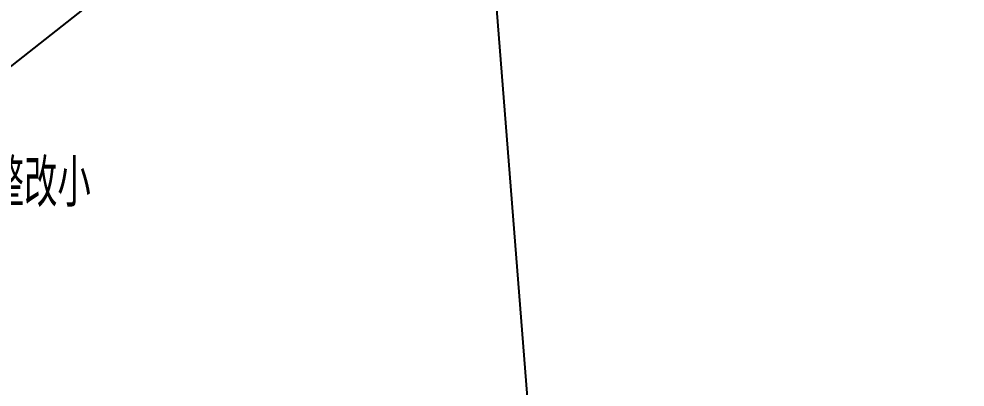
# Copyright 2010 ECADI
# Model space of a CAD drawing. Header units: millimetres. Extents: x 11639278 to 23698211, y -13072636 to -5537337.
# Drawn here: x 11745049 to 11767376, y -6421428 to -6412739 of the extents above; entities that cross this region are included whole.
import ezdxf
from ezdxf.enums import TextEntityAlignment as Align

# ---------------------------------------------------------------- set-up
doc = ezdxf.new("R2010")
doc.units = ezdxf.units.MM
doc.header["$LTSCALE"] = 10
for name, pattern in [('A2-RG-AXIS$0$CENTER', [2, 1.25, -0.25, 0.25, -0.25]), ('A2-RG-AXIS$0$DOTE', [2.42, 2, -0.2, 0.02, -0.2]), ('A2-RI-F1$0$Overhead 1_16_', [2.579687, 1.5875, -0.992188])]:
    doc.linetypes.add(name, pattern=pattern)
for name, color, linetype in [('A2-RG-AXIS$0$A-GRID', 1, 'A2-RG-AXIS$0$CENTER'), ('A2-RI-F1$0$A-SYMB-AREA', 4, 'Continuous'), ('A2-RI-F1$0$A-SYMB-NAME', 4, 'Continuous')]:
    doc.layers.add(name, color=color, linetype=linetype)
doc.layers.add('A2-RI-F1$0$A-DETL-LLIN', color=3, linetype='Continuous', lineweight=5)
doc.layers.add('A2-RI-F1$0$A-FLOR-OVHD', color=8, linetype='A2-RI-F1$0$Overhead 1_16_', lineweight=5)
doc.styles.add('A2-RI-F1$0$ECADI', font='hzs.shx', dxfattribs={"width": 0.7, "bigfont": 'hztxt.shx'})

# ---------------------------------------------------------------- blocks, each defined once
blk = doc.blocks.new('A2-RI-F1$0$5erhfh')
at = {"layer": 'A2-RI-F1$0$A-SYMB-AREA', "style": 'A2-RI-F1$0$ECADI', "width": 0.7}
blk.add_attdef('340M2', text='', height=2.5, dxfattribs=at).set_placement((0, 1.25), align=Align.MIDDLE_LEFT)
at = {"layer": 'A2-RI-F1$0$A-SYMB-NAME', "style": 'A2-RI-F1$0$ECADI', "width": 0.7}
blk.add_attdef('CHINESENAME', (-12.292, 3.087), '', height=4.5, dxfattribs=at)
blk = doc.blocks.new('A2-RI-F1')
at = {"layer": 'A2-RI-F1$0$A-DETL-LLIN'}
for radius, start, end in [(288331.1, 76.215082, 95.414121), (287981.1, 76.179316, 95.471361)]:
    blk.add_arc((11778725.6, -6694209.5), radius, start, end, dxfattribs=at)
at = {"layer": 'A2-RI-F1$0$A-FLOR-OVHD', "ltscale": 0.3}
blk.add_arc((11778730.7, -6694178.7), 286100, 75.843269, 95.390058, dxfattribs=at)
at = {"layer": 'Defpoints', "color": 3}
blk.add_line((11769256.7, -6394617.2), (11742984, -6415329.5), dxfattribs=at)
at = {"layer": 'Defpoints'}
blk.add_line((11778730.7, -6694178.7), (11755805.4, -6405989.1), dxfattribs=at)
ref = blk.add_blockref('A2-RI-F1$0$5erhfh', (11740547, -6417286.9), dxfattribs=dict(at, xscale=250, yscale=250, zscale=250))
ref.add_attrib('CHINESENAME', '2013.12.18强电间调整改小', (11737474, -6417170), dxfattribs={"layer": 'A2-RI-F1$0$A-SYMB-NAME', "height": 1125, "style": 'A2-RI-F1$0$ECADI', "width": 0.7})
blk = doc.blocks.new('A2-RG-AXIS')
at = {"layer": 'A2-RG-AXIS$0$A-GRID', "linetype": 'A2-RG-AXIS$0$DOTE'}
blk.add_arc((11778730.7, -6694178.7), 289100, 75.589281, 95.407645, dxfattribs=at)

msp = doc.modelspace()

# ---------------------------------------------------------------- block references
for name in ['A2-RI-F1', 'A2-RG-AXIS']:
    msp.add_blockref(name, (0, 0))

doc.saveas('drawing.dxf')
